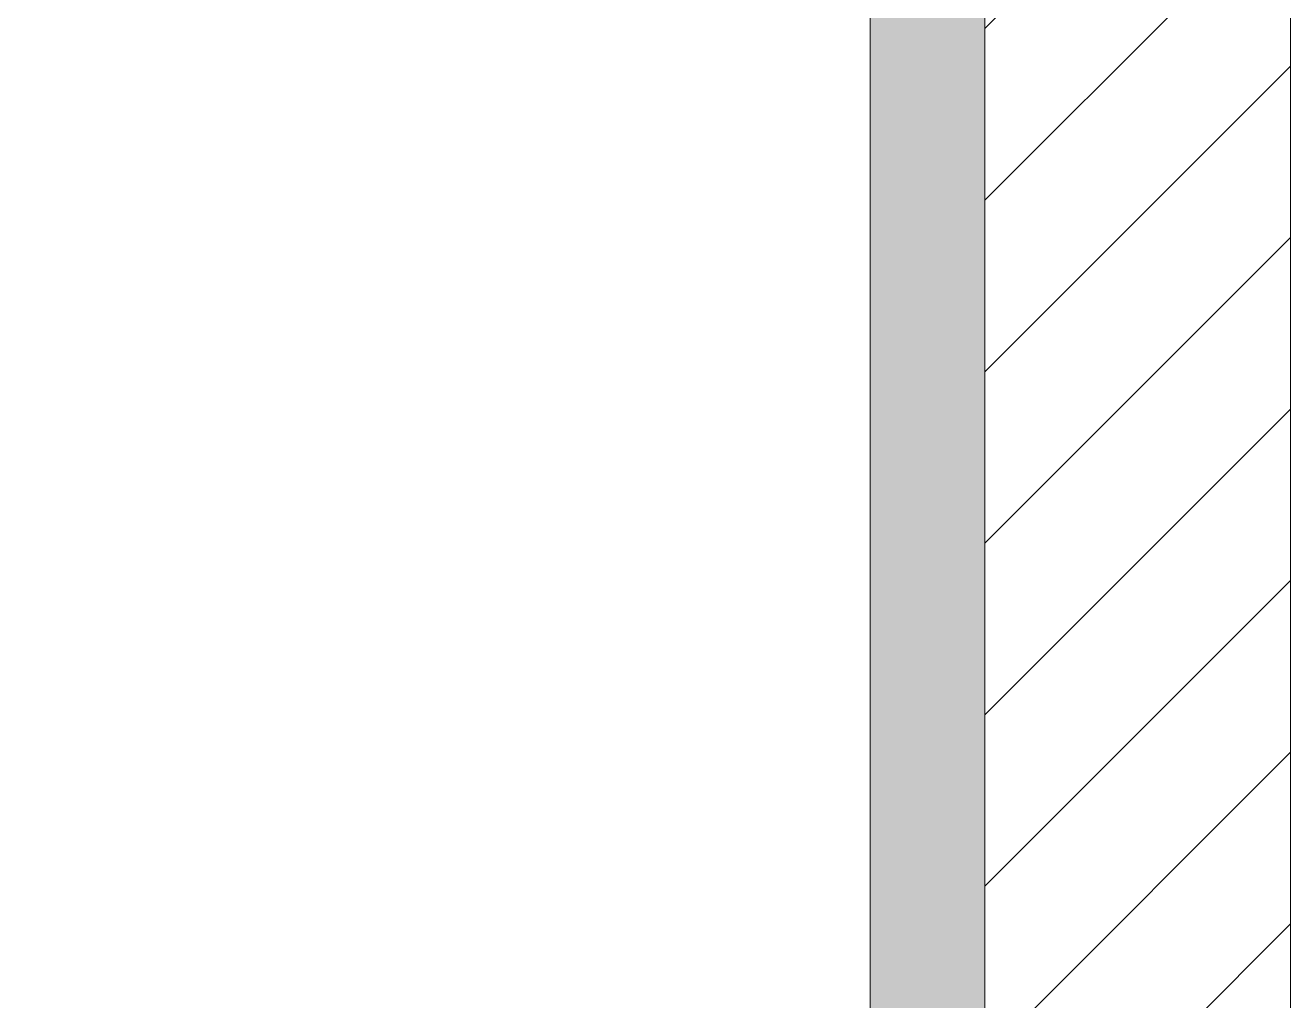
# Model space of a CAD drawing. Header units: millimetres. Extents: x -853320 to 19484, y -510814 to 9708.
# Drawn here: x 14112.3 to 14128.85, y 7592.81 to 7605.57 of the extents above; entities that cross this region are included whole.
import ezdxf

# ---------------------------------------------------------------- set-up
doc = ezdxf.new("R2010")
doc.units = ezdxf.units.MM
for name, color, linetype, lineweight in [('F_DIBOND_soffitto_cassone', 7, 'Continuous', 5), ('F_IMPIANTO IDRAULICO', 7, 'Continuous', 5), ('F_TUBOLARE sez.40x40', 7, 'Continuous', 5)]:
    doc.layers.add(name, color=color, linetype=linetype, lineweight=lineweight)

# ---------------------------------------------------------------- blocks, each defined once
blk = doc.blocks.new('BAGNO_camera doppia_rev.02_pianta')
at = {"layer": 'F_DIBOND_soffitto_cassone'}
h = blk.add_hatch(dxfattribs=at)
h.set_pattern_fill('ANSI31', color=1, scale=0.5)
h.set_pattern_definition([(45, (-4.5022, -644), (-1.122532015, 1.122532015), [])])
h.paths.add_polyline_path([(32017.616, 22996.66), (32021.616, 22996.66), (32021.616, 22496.66), (32017.616, 22496.66)])
at = {"layer": 'F_TUBOLARE sez.40x40', "true_color": 0x636466}
h = blk.add_hatch(color=251, dxfattribs=at)
h.dxf.hatch_style = 1
h.paths.add_polyline_path([(31977.616, 22496.66), (32017.616, 22496.66), (32017.616, 22996.66), (31977.616, 22996.66)])
h.paths.add_polyline_path([(31979.116, 22496.66), (32016.116, 22496.66), (32016.116, 22996.66), (31979.116, 22996.66)], flags=17)
at = {"layer": 'F_DIBOND_soffitto_cassone', "color": 1}
blk.add_lwpolyline([(32017.616, 22996.66), (32021.616, 22996.66), (32021.616, 22496.66), (32017.616, 22496.66)], close=True, dxfattribs=at)
at = {"layer": 'F_TUBOLARE sez.40x40'}
for points in [[(31977.616, 22496.66), (32017.616, 22496.66), (32017.616, 22996.66), (31977.616, 22996.66)], [(31979.116, 22496.66), (32016.116, 22496.66), (32016.116, 22996.66), (31979.116, 22996.66)]]:
    blk.add_lwpolyline(points, close=True, dxfattribs=at)

msp = doc.modelspace()

# ---------------------------------------------------------------- block references
at = {"layer": 'F_IMPIANTO IDRAULICO', "color": 1}
msp.add_blockref('BAGNO_camera doppia_rev.02_pianta', (-17892.766, -15112.845), dxfattribs=at)

doc.saveas('drawing.dxf')
